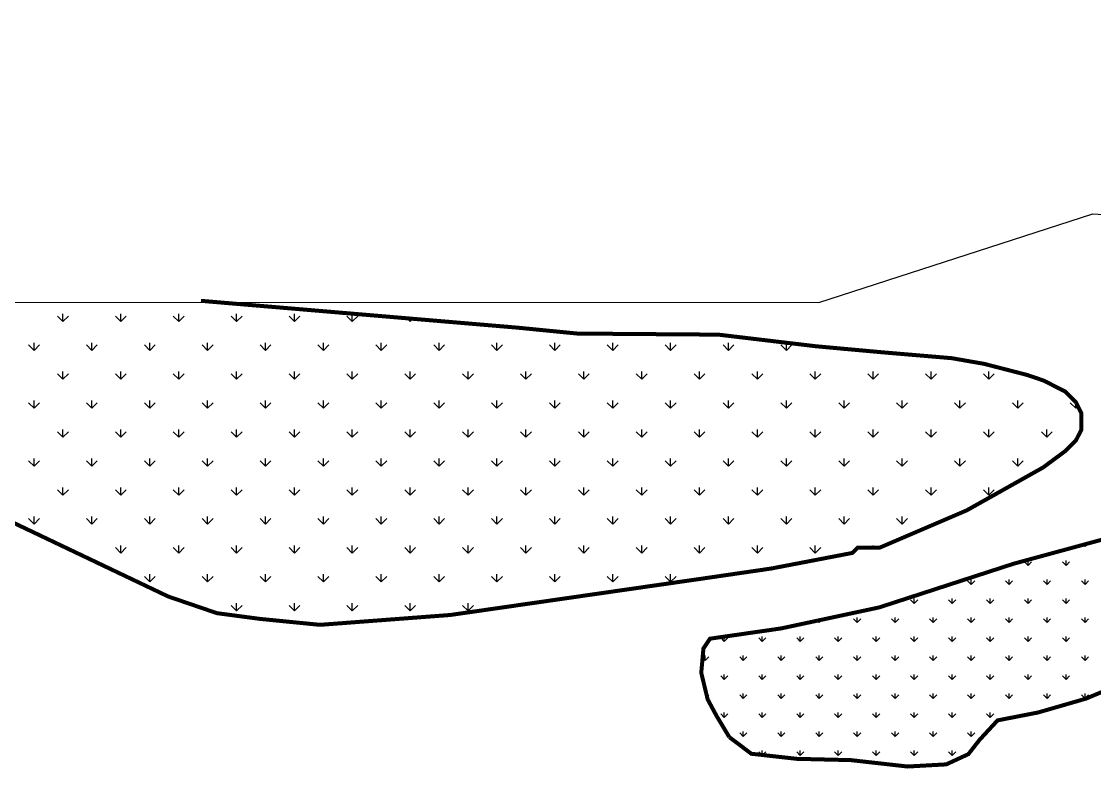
# Model space of a CAD drawing. Header units: metres. Extents: x 325786 to 333768, y 1808927 to 1815015.
# Drawn here: x 331491 to 332291, y 1814440 to 1814997 of the extents above; entities that cross this region are included whole.
import ezdxf

# ---------------------------------------------------------------- set-up
doc = ezdxf.new("R2010")
doc.units = ezdxf.units.M
doc.layers.add('MANGROOVES', color=112, linetype='Continuous')

msp = doc.modelspace()

# ---------------------------------------------------------------- linework, layer by layer
at = {"color": 3}
msp.add_lwpolyline([(330594, 1814992.94), (330675.13, 1814996.58), (330986.19, 1814845.28), (331385.9, 1814787.57), (332085.36, 1814787.33), (332289.42, 1814853.26), (332604.77, 1814834.17)], dxfattribs=at)
at = {"layer": 'MANGROOVES', "linetype": 'Continuous'}
for p, q in [((331522.32, 1814773.26), (331518.28, 1814777.3)), ((331522.32, 1814773.26), (331522.32, 1814778.98)), ((331522.32, 1814773.26), (331526.36, 1814777.3)), ((331565.42, 1814773.26), (331561.38, 1814777.3)), ((331565.42, 1814773.26), (331565.42, 1814778.98)), ((331565.42, 1814773.26), (331569.47, 1814777.3)), ((331608.53, 1814773.26), (331604.49, 1814777.3)), ((331608.53, 1814773.26), (331608.53, 1814778.98)), ((331608.53, 1814773.26), (331612.57, 1814777.3)), ((331651.63, 1814773.26), (331647.59, 1814777.3)), ((331651.63, 1814773.26), (331651.63, 1814778.98)), ((331651.63, 1814773.26), (331655.68, 1814777.3)), ((331694.74, 1814773.26), (331690.7, 1814777.3)), ((331694.74, 1814773.26), (331694.74, 1814778.98)), ((331694.74, 1814773.26), (331698.78, 1814777.3)), ((331737.85, 1814773.26), (331733.8, 1814777.3)), ((331737.85, 1814773.26), (331737.85, 1814778.98)), ((331737.85, 1814773.26), (331741.89, 1814777.3)), ((331780.95, 1814773.26), (331778.62, 1814775.59)), ((331780.95, 1814773.26), (331780.95, 1814775.4)), ((331780.95, 1814773.26), (331782.92, 1814775.23)), ((331500.77, 1814751.71), (331496.73, 1814755.75)), ((331500.77, 1814751.71), (331500.77, 1814757.42)), ((331500.77, 1814751.71), (331504.81, 1814755.75)), ((331543.87, 1814751.71), (331539.83, 1814755.75)), ((331543.87, 1814751.71), (331543.87, 1814757.42)), ((331543.87, 1814751.71), (331547.91, 1814755.75)), ((331586.98, 1814751.71), (331582.94, 1814755.75)), ((331586.98, 1814751.71), (331586.98, 1814757.42)), ((331586.98, 1814751.71), (331591.02, 1814755.75)), ((331630.08, 1814751.71), (331626.04, 1814755.75)), ((331630.08, 1814751.71), (331630.08, 1814757.42)), ((331630.08, 1814751.71), (331634.12, 1814755.75)), ((331673.19, 1814751.71), (331669.15, 1814755.75)), ((331673.19, 1814751.71), (331673.19, 1814757.42)), ((331673.19, 1814751.71), (331677.23, 1814755.75)), ((331716.29, 1814751.71), (331712.25, 1814755.75)), ((331716.29, 1814751.71), (331716.29, 1814757.42)), ((331716.29, 1814751.71), (331720.33, 1814755.75)), ((331759.4, 1814751.71), (331755.36, 1814755.75)), ((331759.4, 1814751.71), (331759.4, 1814757.42)), ((331759.4, 1814751.71), (331763.44, 1814755.75)), ((331802.5, 1814751.71), (331798.46, 1814755.75)), ((331802.5, 1814751.71), (331802.5, 1814757.42)), ((331802.5, 1814751.71), (331806.54, 1814755.75)), ((331845.61, 1814751.71), (331841.57, 1814755.75)), ((331845.61, 1814751.71), (331845.61, 1814757.42)), ((331845.61, 1814751.71), (331849.65, 1814755.75)), ((331888.71, 1814751.71), (331884.67, 1814755.75)), ((331888.71, 1814751.71), (331888.71, 1814757.42)), ((331888.71, 1814751.71), (331892.75, 1814755.75)), ((331931.82, 1814751.71), (331927.78, 1814755.75)), ((331931.82, 1814751.71), (331931.82, 1814757.42)), ((331931.82, 1814751.71), (331935.86, 1814755.75)), ((331974.92, 1814751.71), (331970.88, 1814755.75)), ((331974.92, 1814751.71), (331974.92, 1814757.42)), ((331974.92, 1814751.71), (331978.97, 1814755.75)), ((332018.03, 1814751.71), (332013.99, 1814755.75)), ((332018.03, 1814751.71), (332018.03, 1814757.42)), ((332018.03, 1814751.71), (332022.07, 1814755.75)), ((332061.13, 1814751.71), (332057.09, 1814755.75)), ((332061.13, 1814751.71), (332061.13, 1814757.4)), ((332061.13, 1814751.71), (332065.18, 1814755.75)), ((332104.24, 1814751.71), (332102.98, 1814752.97)), ((332104.24, 1814751.71), (332104.24, 1814752.86)), ((332104.24, 1814751.71), (332105.29, 1814752.76)), ((331522.32, 1814730.16), (331522.32, 1814735.87)), ((331565.42, 1814730.16), (331565.42, 1814735.87)), ((331608.53, 1814730.16), (331608.53, 1814735.87)), ((331651.63, 1814730.16), (331651.63, 1814735.87)), ((331694.74, 1814730.16), (331694.74, 1814735.87)), ((331737.85, 1814730.16), (331737.85, 1814735.87)), ((331780.95, 1814730.16), (331780.95, 1814735.87)), ((331824.06, 1814730.16), (331824.06, 1814735.87)), ((331867.16, 1814730.16), (331867.16, 1814735.87)), ((331910.27, 1814730.16), (331910.27, 1814735.87)), ((331953.37, 1814730.16), (331953.37, 1814735.87)), ((331996.48, 1814730.16), (331996.48, 1814735.87)), ((332039.58, 1814730.16), (332039.58, 1814735.87)), ((332082.69, 1814730.16), (332082.69, 1814735.87)), ((332125.79, 1814730.16), (332125.79, 1814735.87)), ((332168.9, 1814730.16), (332168.9, 1814735.87)), ((332212, 1814730.16), (332212, 1814735.87)), ((331522.32, 1814730.16), (331518.28, 1814734.2)), ((331522.32, 1814730.16), (331526.36, 1814734.2)), ((331565.42, 1814730.16), (331561.38, 1814734.2)), ((331565.42, 1814730.16), (331569.47, 1814734.2)), ((331608.53, 1814730.16), (331604.49, 1814734.2)), ((331608.53, 1814730.16), (331612.57, 1814734.2)), ((331651.63, 1814730.16), (331647.59, 1814734.2)), ((331651.63, 1814730.16), (331655.68, 1814734.2)), ((331694.74, 1814730.16), (331690.7, 1814734.2)), ((331694.74, 1814730.16), (331698.78, 1814734.2)), ((331737.85, 1814730.16), (331733.8, 1814734.2)), ((331737.85, 1814730.16), (331741.89, 1814734.2)), ((331780.95, 1814730.16), (331776.91, 1814734.2)), ((331780.95, 1814730.16), (331784.99, 1814734.2)), ((331824.06, 1814730.16), (331820.01, 1814734.2)), ((331824.06, 1814730.16), (331828.1, 1814734.2)), ((331867.16, 1814730.16), (331863.12, 1814734.2)), ((331867.16, 1814730.16), (331871.2, 1814734.2)), ((331910.27, 1814730.16), (331906.23, 1814734.2)), ((331910.27, 1814730.16), (331914.31, 1814734.2)), ((331953.37, 1814730.16), (331949.33, 1814734.2)), ((331953.37, 1814730.16), (331957.41, 1814734.2)), ((331996.48, 1814730.16), (331992.44, 1814734.2)), ((331996.48, 1814730.16), (332000.52, 1814734.2)), ((332039.58, 1814730.16), (332035.54, 1814734.2)), ((332039.58, 1814730.16), (332043.62, 1814734.2)), ((332082.69, 1814730.16), (332078.65, 1814734.2)), ((332082.69, 1814730.16), (332086.73, 1814734.2)), ((332125.79, 1814730.16), (332121.75, 1814734.2)), ((332125.79, 1814730.16), (332129.83, 1814734.2)), ((332168.9, 1814730.16), (332164.86, 1814734.2)), ((332168.9, 1814730.16), (332172.94, 1814734.2)), ((332212, 1814730.16), (332207.96, 1814734.2)), ((332212, 1814730.16), (332216.04, 1814734.2)), ((331500.77, 1814708.6), (331496.73, 1814712.65)), ((331500.77, 1814708.6), (331500.77, 1814714.32)), ((331500.77, 1814708.6), (331504.81, 1814712.65)), ((331543.87, 1814708.6), (331539.83, 1814712.65)), ((331543.87, 1814708.6), (331543.87, 1814714.32)), ((331543.87, 1814708.6), (331547.91, 1814712.65)), ((331586.98, 1814708.6), (331582.94, 1814712.65)), ((331586.98, 1814708.6), (331586.98, 1814714.32)), ((331586.98, 1814708.6), (331591.02, 1814712.65)), ((331630.08, 1814708.6), (331626.04, 1814712.65)), ((331630.08, 1814708.6), (331630.08, 1814714.32)), ((331630.08, 1814708.6), (331634.12, 1814712.65)), ((331673.19, 1814708.6), (331669.15, 1814712.65)), ((331673.19, 1814708.6), (331673.19, 1814714.32)), ((331673.19, 1814708.6), (331677.23, 1814712.65)), ((331716.29, 1814708.6), (331712.25, 1814712.65)), ((331716.29, 1814708.6), (331716.29, 1814714.32)), ((331716.29, 1814708.6), (331720.33, 1814712.65)), ((331759.4, 1814708.6), (331755.36, 1814712.65)), ((331759.4, 1814708.6), (331759.4, 1814714.32)), ((331759.4, 1814708.6), (331763.44, 1814712.65)), ((331802.5, 1814708.6), (331798.46, 1814712.65)), ((331802.5, 1814708.6), (331802.5, 1814714.32)), ((331802.5, 1814708.6), (331806.54, 1814712.65)), ((331845.61, 1814708.6), (331841.57, 1814712.65)), ((331845.61, 1814708.6), (331845.61, 1814714.32)), ((331845.61, 1814708.6), (331849.65, 1814712.65)), ((331888.71, 1814708.6), (331884.67, 1814712.65)), ((331888.71, 1814708.6), (331888.71, 1814714.32)), ((331888.71, 1814708.6), (331892.75, 1814712.65)), ((331931.82, 1814708.6), (331927.78, 1814712.65)), ((331931.82, 1814708.6), (331931.82, 1814714.32)), ((331931.82, 1814708.6), (331935.86, 1814712.65)), ((331974.92, 1814708.6), (331970.88, 1814712.65)), ((331974.92, 1814708.6), (331974.92, 1814714.32)), ((331974.92, 1814708.6), (331978.97, 1814712.65)), ((332018.03, 1814708.6), (332013.99, 1814712.65)), ((332018.03, 1814708.6), (332018.03, 1814714.32)), ((332018.03, 1814708.6), (332022.07, 1814712.65)), ((332061.13, 1814708.6), (332057.09, 1814712.65)), ((332061.13, 1814708.6), (332061.13, 1814714.32)), ((332061.13, 1814708.6), (332065.18, 1814712.65)), ((332104.24, 1814708.6), (332100.2, 1814712.65)), ((332104.24, 1814708.6), (332104.24, 1814714.32)), ((332104.24, 1814708.6), (332108.28, 1814712.65)), ((332147.34, 1814708.6), (332143.3, 1814712.65)), ((332147.34, 1814708.6), (332147.34, 1814714.32)), ((332147.34, 1814708.6), (332151.39, 1814712.65)), ((332190.45, 1814708.6), (332186.41, 1814712.65)), ((332190.45, 1814708.6), (332190.45, 1814714.32)), ((332190.45, 1814708.6), (332194.49, 1814712.65)), ((332233.56, 1814708.6), (332229.51, 1814712.65)), ((332233.56, 1814708.6), (332233.56, 1814714.32)), ((332233.56, 1814708.6), (332237.6, 1814712.65)), ((332276.66, 1814708.6), (332272.62, 1814712.65)), ((332276.66, 1814708.6), (332276.66, 1814713.16)), ((332276.66, 1814708.6), (332278.26, 1814710.21)), ((331522.32, 1814687.05), (331518.28, 1814691.09)), ((331522.32, 1814687.05), (331522.32, 1814692.77)), ((331522.32, 1814687.05), (331526.36, 1814691.09)), ((331565.42, 1814687.05), (331561.38, 1814691.09)), ((331565.42, 1814687.05), (331565.42, 1814692.77)), ((331565.42, 1814687.05), (331569.47, 1814691.09)), ((331608.53, 1814687.05), (331604.49, 1814691.09)), ((331608.53, 1814687.05), (331608.53, 1814692.77)), ((331608.53, 1814687.05), (331612.57, 1814691.09)), ((331651.63, 1814687.05), (331647.59, 1814691.09)), ((331651.63, 1814687.05), (331651.63, 1814692.77)), ((331651.63, 1814687.05), (331655.68, 1814691.09)), ((331694.74, 1814687.05), (331690.7, 1814691.09)), ((331694.74, 1814687.05), (331694.74, 1814692.77)), ((331694.74, 1814687.05), (331698.78, 1814691.09)), ((331737.85, 1814687.05), (331733.8, 1814691.09)), ((331737.85, 1814687.05), (331737.85, 1814692.77)), ((331737.85, 1814687.05), (331741.89, 1814691.09)), ((331780.95, 1814687.05), (331776.91, 1814691.09)), ((331780.95, 1814687.05), (331780.95, 1814692.77)), ((331780.95, 1814687.05), (331784.99, 1814691.09)), ((331824.06, 1814687.05), (331820.01, 1814691.09)), ((331824.06, 1814687.05), (331824.06, 1814692.77)), ((331824.06, 1814687.05), (331828.1, 1814691.09)), ((331867.16, 1814687.05), (331863.12, 1814691.09)), ((331867.16, 1814687.05), (331867.16, 1814692.77)), ((331867.16, 1814687.05), (331871.2, 1814691.09)), ((331910.27, 1814687.05), (331906.23, 1814691.09)), ((331910.27, 1814687.05), (331910.27, 1814692.77)), ((331910.27, 1814687.05), (331914.31, 1814691.09)), ((331953.37, 1814687.05), (331949.33, 1814691.09)), ((331953.37, 1814687.05), (331953.37, 1814692.77)), ((331953.37, 1814687.05), (331957.41, 1814691.09)), ((331996.48, 1814687.05), (331992.44, 1814691.09)), ((331996.48, 1814687.05), (331996.48, 1814692.77)), ((331996.48, 1814687.05), (332000.52, 1814691.09)), ((332039.58, 1814687.05), (332035.54, 1814691.09)), ((332039.58, 1814687.05), (332039.58, 1814692.77)), ((332039.58, 1814687.05), (332043.62, 1814691.09)), ((332082.69, 1814687.05), (332078.65, 1814691.09)), ((332082.69, 1814687.05), (332082.69, 1814692.77)), ((332082.69, 1814687.05), (332086.73, 1814691.09)), ((332125.79, 1814687.05), (332121.75, 1814691.09)), ((332125.79, 1814687.05), (332125.79, 1814692.77)), ((332125.79, 1814687.05), (332129.83, 1814691.09)), ((332168.9, 1814687.05), (332164.86, 1814691.09)), ((332168.9, 1814687.05), (332168.9, 1814692.77)), ((332168.9, 1814687.05), (332172.94, 1814691.09)), ((332212, 1814687.05), (332207.96, 1814691.09)), ((332212, 1814687.05), (332212, 1814692.77)), ((332212, 1814687.05), (332216.04, 1814691.09)), ((332255.11, 1814687.05), (332251.07, 1814691.09)), ((332255.11, 1814687.05), (332255.11, 1814692.77)), ((332255.11, 1814687.05), (332259.15, 1814691.09)), ((331500.77, 1814665.5), (331500.77, 1814671.21)), ((331543.87, 1814665.5), (331543.87, 1814671.21)), ((331586.98, 1814665.5), (331586.98, 1814671.21)), ((331630.08, 1814665.5), (331630.08, 1814671.21)), ((331673.19, 1814665.5), (331673.19, 1814671.21)), ((331716.29, 1814665.5), (331716.29, 1814671.21)), ((331759.4, 1814665.5), (331759.4, 1814671.21)), ((331802.5, 1814665.5), (331802.5, 1814671.21)), ((331845.61, 1814665.5), (331845.61, 1814671.21)), ((331888.71, 1814665.5), (331888.71, 1814671.21)), ((331931.82, 1814665.5), (331931.82, 1814671.21)), ((331974.92, 1814665.5), (331974.92, 1814671.21)), ((332018.03, 1814665.5), (332018.03, 1814671.21)), ((332061.13, 1814665.5), (332061.13, 1814671.21)), ((332104.24, 1814665.5), (332104.24, 1814671.21)), ((332147.34, 1814665.5), (332147.34, 1814671.21)), ((332190.45, 1814665.5), (332190.45, 1814671.21)), ((332233.56, 1814665.5), (332233.56, 1814671.21)), ((331500.77, 1814665.5), (331496.73, 1814669.54)), ((331500.77, 1814665.5), (331504.81, 1814669.54)), ((331543.87, 1814665.5), (331539.83, 1814669.54)), ((331543.87, 1814665.5), (331547.91, 1814669.54)), ((331586.98, 1814665.5), (331582.94, 1814669.54)), ((331586.98, 1814665.5), (331591.02, 1814669.54)), ((331630.08, 1814665.5), (331626.04, 1814669.54)), ((331630.08, 1814665.5), (331634.12, 1814669.54)), ((331673.19, 1814665.5), (331669.15, 1814669.54)), ((331673.19, 1814665.5), (331677.23, 1814669.54)), ((331716.29, 1814665.5), (331712.25, 1814669.54)), ((331716.29, 1814665.5), (331720.33, 1814669.54)), ((331759.4, 1814665.5), (331755.36, 1814669.54)), ((331759.4, 1814665.5), (331763.44, 1814669.54)), ((331802.5, 1814665.5), (331798.46, 1814669.54)), ((331802.5, 1814665.5), (331806.54, 1814669.54)), ((331845.61, 1814665.5), (331841.57, 1814669.54)), ((331845.61, 1814665.5), (331849.65, 1814669.54)), ((331888.71, 1814665.5), (331884.67, 1814669.54)), ((331888.71, 1814665.5), (331892.75, 1814669.54)), ((331931.82, 1814665.5), (331927.78, 1814669.54)), ((331931.82, 1814665.5), (331935.86, 1814669.54)), ((331974.92, 1814665.5), (331970.88, 1814669.54)), ((331974.92, 1814665.5), (331978.97, 1814669.54)), ((332018.03, 1814665.5), (332013.99, 1814669.54)), ((332018.03, 1814665.5), (332022.07, 1814669.54)), ((332061.13, 1814665.5), (332057.09, 1814669.54)), ((332061.13, 1814665.5), (332065.18, 1814669.54)), ((332104.24, 1814665.5), (332100.2, 1814669.54)), ((332104.24, 1814665.5), (332108.28, 1814669.54)), ((332147.34, 1814665.5), (332143.3, 1814669.54)), ((332147.34, 1814665.5), (332151.39, 1814669.54)), ((332190.45, 1814665.5), (332186.41, 1814669.54)), ((332190.45, 1814665.5), (332194.49, 1814669.54)), ((332233.56, 1814665.5), (332229.51, 1814669.54)), ((332233.56, 1814665.5), (332237.6, 1814669.54)), ((331522.32, 1814643.95), (331518.28, 1814647.99)), ((331522.32, 1814643.95), (331522.32, 1814649.66)), ((331522.32, 1814643.95), (331526.36, 1814647.99)), ((331565.42, 1814643.95), (331561.38, 1814647.99)), ((331565.42, 1814643.95), (331565.42, 1814649.66)), ((331565.42, 1814643.95), (331569.47, 1814647.99)), ((331608.53, 1814643.95), (331604.49, 1814647.99)), ((331608.53, 1814643.95), (331608.53, 1814649.66)), ((331608.53, 1814643.95), (331612.57, 1814647.99)), ((331651.63, 1814643.95), (331647.59, 1814647.99)), ((331651.63, 1814643.95), (331651.63, 1814649.66)), ((331651.63, 1814643.95), (331655.68, 1814647.99)), ((331694.74, 1814643.95), (331690.7, 1814647.99)), ((331694.74, 1814643.95), (331694.74, 1814649.66)), ((331694.74, 1814643.95), (331698.78, 1814647.99)), ((331737.85, 1814643.95), (331733.8, 1814647.99)), ((331737.85, 1814643.95), (331737.85, 1814649.66)), ((331737.85, 1814643.95), (331741.89, 1814647.99)), ((331780.95, 1814643.95), (331776.91, 1814647.99)), ((331780.95, 1814643.95), (331780.95, 1814649.66)), ((331780.95, 1814643.95), (331784.99, 1814647.99)), ((331824.06, 1814643.95), (331820.01, 1814647.99)), ((331824.06, 1814643.95), (331824.06, 1814649.66)), ((331824.06, 1814643.95), (331828.1, 1814647.99)), ((331867.16, 1814643.95), (331863.12, 1814647.99)), ((331867.16, 1814643.95), (331867.16, 1814649.66)), ((331867.16, 1814643.95), (331871.2, 1814647.99)), ((331910.27, 1814643.95), (331906.23, 1814647.99)), ((331910.27, 1814643.95), (331910.27, 1814649.66)), ((331910.27, 1814643.95), (331914.31, 1814647.99)), ((331953.37, 1814643.95), (331949.33, 1814647.99)), ((331953.37, 1814643.95), (331953.37, 1814649.66)), ((331953.37, 1814643.95), (331957.41, 1814647.99)), ((331996.48, 1814643.95), (331992.44, 1814647.99)), ((331996.48, 1814643.95), (331996.48, 1814649.66)), ((331996.48, 1814643.95), (332000.52, 1814647.99)), ((332039.58, 1814643.95), (332035.54, 1814647.99)), ((332039.58, 1814643.95), (332039.58, 1814649.66)), ((332039.58, 1814643.95), (332043.62, 1814647.99)), ((332082.69, 1814643.95), (332078.65, 1814647.99)), ((332082.69, 1814643.95), (332082.69, 1814649.66)), ((332082.69, 1814643.95), (332086.73, 1814647.99)), ((332125.79, 1814643.95), (332121.75, 1814647.99)), ((332125.79, 1814643.95), (332125.79, 1814649.66)), ((332125.79, 1814643.95), (332129.83, 1814647.99)), ((332168.9, 1814643.95), (332164.86, 1814647.99)), ((332168.9, 1814643.95), (332168.9, 1814649.66)), ((332168.9, 1814643.95), (332172.94, 1814647.99)), ((332212, 1814643.95), (332207.96, 1814647.99)), ((332212, 1814643.95), (332212, 1814649.66)), ((332212, 1814643.95), (332216.04, 1814647.99)), ((331500.77, 1814622.39), (331496.73, 1814626.43)), ((331500.77, 1814622.39), (331500.77, 1814628.11)), ((331500.77, 1814622.39), (331504.81, 1814626.43)), ((331543.87, 1814622.39), (331539.83, 1814626.43)), ((331543.87, 1814622.39), (331543.87, 1814628.11)), ((331543.87, 1814622.39), (331547.91, 1814626.43)), ((331586.98, 1814622.39), (331582.94, 1814626.43)), ((331586.98, 1814622.39), (331586.98, 1814628.11)), ((331586.98, 1814622.39), (331591.02, 1814626.43)), ((331630.08, 1814622.39), (331626.04, 1814626.43)), ((331630.08, 1814622.39), (331630.08, 1814628.11)), ((331630.08, 1814622.39), (331634.12, 1814626.43)), ((331673.19, 1814622.39), (331669.15, 1814626.43)), ((331673.19, 1814622.39), (331673.19, 1814628.11)), ((331673.19, 1814622.39), (331677.23, 1814626.43)), ((331716.29, 1814622.39), (331712.25, 1814626.43)), ((331716.29, 1814622.39), (331716.29, 1814628.11)), ((331716.29, 1814622.39), (331720.33, 1814626.43)), ((331759.4, 1814622.39), (331755.36, 1814626.43)), ((331759.4, 1814622.39), (331759.4, 1814628.11)), ((331759.4, 1814622.39), (331763.44, 1814626.43)), ((331802.5, 1814622.39), (331798.46, 1814626.43)), ((331802.5, 1814622.39), (331802.5, 1814628.11)), ((331802.5, 1814622.39), (331806.54, 1814626.43)), ((331845.61, 1814622.39), (331841.57, 1814626.43)), ((331845.61, 1814622.39), (331845.61, 1814628.11)), ((331845.61, 1814622.39), (331849.65, 1814626.43)), ((331888.71, 1814622.39), (331884.67, 1814626.43)), ((331888.71, 1814622.39), (331888.71, 1814628.11)), ((331888.71, 1814622.39), (331892.75, 1814626.43)), ((331931.82, 1814622.39), (331927.78, 1814626.43)), ((331931.82, 1814622.39), (331931.82, 1814628.11)), ((331931.82, 1814622.39), (331935.86, 1814626.43)), ((331974.92, 1814622.39), (331970.88, 1814626.43)), ((331974.92, 1814622.39), (331974.92, 1814628.11)), ((331974.92, 1814622.39), (331978.97, 1814626.43)), ((332018.03, 1814622.39), (332013.99, 1814626.43)), ((332018.03, 1814622.39), (332018.03, 1814628.11)), ((332018.03, 1814622.39), (332022.07, 1814626.43)), ((332061.13, 1814622.39), (332057.09, 1814626.43)), ((332061.13, 1814622.39), (332061.13, 1814628.11)), ((332061.13, 1814622.39), (332065.18, 1814626.43)), ((332104.24, 1814622.39), (332100.2, 1814626.43)), ((332104.24, 1814622.39), (332104.24, 1814628.11)), ((332104.24, 1814622.39), (332108.28, 1814626.43)), ((332147.34, 1814622.39), (332143.3, 1814626.43)), ((332147.34, 1814622.39), (332147.34, 1814628.11)), ((332147.34, 1814622.39), (332151.39, 1814626.43)), ((332283.62, 1814605.71), (332285.88, 1814607.96)), ((332283.62, 1814605.71), (332283.62, 1814607.35)), ((331522.32, 1814605.8), (331522.32, 1814606.56)), ((331525.68, 1814604.2), (331526.36, 1814604.88)), ((331565.42, 1814600.84), (331561.38, 1814604.88)), ((331565.42, 1814600.84), (331565.42, 1814606.56)), ((331565.42, 1814600.84), (331569.47, 1814604.88)), ((331608.53, 1814600.84), (331604.49, 1814604.88)), ((331608.53, 1814600.84), (331608.53, 1814606.56)), ((331608.53, 1814600.84), (331612.57, 1814604.88)), ((331651.63, 1814600.84), (331647.59, 1814604.88)), ((331651.63, 1814600.84), (331651.63, 1814606.56)), ((331651.63, 1814600.84), (331655.68, 1814604.88)), ((331694.74, 1814600.84), (331690.7, 1814604.88)), ((331694.74, 1814600.84), (331694.74, 1814606.56)), ((331694.74, 1814600.84), (331698.78, 1814604.88)), ((331737.85, 1814600.84), (331733.8, 1814604.88)), ((331737.85, 1814600.84), (331737.85, 1814606.56)), ((331737.85, 1814600.84), (331741.89, 1814604.88)), ((331780.95, 1814600.84), (331776.91, 1814604.88)), ((331780.95, 1814600.84), (331780.95, 1814606.56)), ((331780.95, 1814600.84), (331784.99, 1814604.88)), ((331824.06, 1814600.84), (331820.01, 1814604.88)), ((331824.06, 1814600.84), (331824.06, 1814606.56)), ((331824.06, 1814600.84), (331828.1, 1814604.88)), ((331867.16, 1814600.84), (331863.12, 1814604.88)), ((331867.16, 1814600.84), (331867.16, 1814606.56)), ((331867.16, 1814600.84), (331871.2, 1814604.88)), ((331910.27, 1814600.84), (331906.23, 1814604.88)), ((331910.27, 1814600.84), (331910.27, 1814606.56)), ((331910.27, 1814600.84), (331914.31, 1814604.88)), ((331953.37, 1814600.84), (331949.33, 1814604.88)), ((331953.37, 1814600.84), (331953.37, 1814606.56)), ((331953.37, 1814600.84), (331957.41, 1814604.88)), ((331996.48, 1814600.84), (331992.44, 1814604.88)), ((331996.48, 1814600.84), (331996.48, 1814606.56)), ((331996.48, 1814600.84), (332000.52, 1814604.88)), ((332039.58, 1814600.84), (332035.54, 1814604.88)), ((332039.58, 1814600.84), (332039.58, 1814606.56)), ((332039.58, 1814600.84), (332043.62, 1814604.88)), ((332082.69, 1814600.84), (332078.65, 1814604.88)), ((332082.69, 1814600.84), (332082.69, 1814606.56)), ((332082.69, 1814600.84), (332086.73, 1814604.88)), ((332121.76, 1814604.87), (332121.75, 1814604.88)), ((332125.79, 1814604.84), (332125.79, 1814606.56)), ((332129.76, 1814604.81), (332129.83, 1814604.88)), ((332283.62, 1814605.71), (332282.33, 1814607)), ((332241.19, 1814591.56), (332238.54, 1814594.22)), ((332241.19, 1814591.57), (332241.19, 1814595.32)), ((332241.19, 1814591.56), (332243.84, 1814594.22)), ((332269.48, 1814591.56), (332266.82, 1814594.22)), ((332269.48, 1814591.57), (332269.48, 1814595.32)), ((332269.48, 1814591.56), (332272.13, 1814594.22)), ((331586.98, 1814579.29), (331582.94, 1814583.33)), ((331586.98, 1814579.29), (331586.98, 1814585)), ((331586.98, 1814579.29), (331591.02, 1814583.33)), ((331630.08, 1814579.29), (331626.04, 1814583.33)), ((331630.08, 1814579.29), (331630.08, 1814585)), ((331630.08, 1814579.29), (331634.12, 1814583.33)), ((331673.19, 1814579.29), (331669.15, 1814583.33)), ((331673.19, 1814579.29), (331673.19, 1814585)), ((331673.19, 1814579.29), (331677.23, 1814583.33)), ((331716.29, 1814579.29), (331712.25, 1814583.33)), ((331716.29, 1814579.29), (331716.29, 1814585)), ((331716.29, 1814579.29), (331720.33, 1814583.33)), ((331759.4, 1814579.29), (331755.36, 1814583.33)), ((331759.4, 1814579.29), (331759.4, 1814585)), ((331759.4, 1814579.29), (331763.44, 1814583.33)), ((331802.5, 1814579.29), (331798.46, 1814583.33)), ((331802.5, 1814579.29), (331802.5, 1814585)), ((331802.5, 1814579.29), (331806.54, 1814583.33)), ((331845.61, 1814579.29), (331841.57, 1814583.33)), ((331845.61, 1814579.29), (331845.61, 1814585)), ((331845.61, 1814579.29), (331849.65, 1814583.33)), ((331888.71, 1814579.29), (331884.67, 1814583.33)), ((331888.71, 1814579.29), (331888.71, 1814585)), ((331888.71, 1814579.29), (331892.75, 1814583.33)), ((331931.82, 1814579.29), (331927.78, 1814583.33)), ((331931.82, 1814579.29), (331931.82, 1814585)), ((331931.82, 1814579.29), (331935.86, 1814583.33)), ((331974.92, 1814579.29), (331970.88, 1814583.33)), ((331974.92, 1814579.29), (331974.92, 1814585)), ((331974.92, 1814579.29), (331978.97, 1814583.33)), ((332018.03, 1814584.64), (332018.03, 1814585)), ((332198.77, 1814577.42), (332196.11, 1814580.07)), ((332198.77, 1814577.42), (332198.77, 1814581.17)), ((332198.77, 1814577.42), (332201.42, 1814580.07)), ((332227.05, 1814577.42), (332224.4, 1814580.07)), ((332227.05, 1814577.42), (332227.05, 1814581.17)), ((332227.05, 1814577.42), (332229.7, 1814580.07)), ((332255.33, 1814577.42), (332252.68, 1814580.07)), ((332255.33, 1814577.42), (332255.33, 1814581.17)), ((332255.33, 1814577.42), (332257.99, 1814580.07)), ((332283.62, 1814577.42), (332280.97, 1814580.07)), ((332283.62, 1814577.42), (332283.62, 1814581.17)), ((332283.62, 1814577.42), (332286.27, 1814580.07)), ((331651.63, 1814557.74), (331647.59, 1814561.78)), ((331651.63, 1814557.74), (331651.63, 1814563.45)), ((331651.63, 1814557.74), (331655.68, 1814561.78)), ((331694.74, 1814557.74), (331690.7, 1814561.78)), ((331694.74, 1814557.74), (331694.74, 1814563.45)), ((331694.74, 1814557.74), (331698.78, 1814561.78)), ((331737.85, 1814557.74), (331733.8, 1814561.78)), ((331737.85, 1814557.74), (331737.85, 1814563.45)), ((331737.85, 1814557.74), (331741.89, 1814561.78)), ((331780.95, 1814557.74), (331776.91, 1814561.78)), ((331780.95, 1814557.74), (331780.95, 1814563.45)), ((331780.95, 1814557.74), (331784.99, 1814561.78)), ((331824.06, 1814557.74), (331820.01, 1814561.78)), ((331824.06, 1814557.74), (331824.06, 1814563.45)), ((331824.06, 1814557.74), (331828.1, 1814561.78)), ((331867.16, 1814562.83), (331867.16, 1814563.45)), ((332156.34, 1814563.28), (332153.69, 1814565.93)), ((332156.34, 1814563.28), (332156.34, 1814567.03)), ((332156.34, 1814563.28), (332158.99, 1814565.93)), ((332184.62, 1814563.28), (332181.97, 1814565.93)), ((332184.62, 1814563.28), (332184.62, 1814567.03)), ((332184.62, 1814563.28), (332187.28, 1814565.93)), ((332212.91, 1814563.28), (332210.26, 1814565.93)), ((332212.91, 1814563.28), (332212.91, 1814567.03)), ((332212.91, 1814563.28), (332215.56, 1814565.93)), ((332241.19, 1814563.28), (332238.54, 1814565.93)), ((332241.19, 1814563.28), (332241.19, 1814567.03)), ((332241.19, 1814563.28), (332243.84, 1814565.93)), ((332269.48, 1814563.28), (332266.82, 1814565.93)), ((332269.48, 1814563.28), (332269.48, 1814567.03)), ((332269.48, 1814563.28), (332272.13, 1814565.93)), ((332085.63, 1814549.14), (332087.71, 1814551.21)), ((332113.91, 1814549.14), (332111.26, 1814551.79)), ((332113.91, 1814549.14), (332113.91, 1814552.89)), ((332113.91, 1814549.14), (332116.56, 1814551.79)), ((332142.2, 1814549.14), (332139.55, 1814551.79)), ((332142.2, 1814549.14), (332142.2, 1814552.89)), ((332142.2, 1814549.14), (332144.85, 1814551.79)), ((332170.48, 1814549.14), (332167.83, 1814551.79)), ((332170.48, 1814549.14), (332170.48, 1814552.89)), ((332170.48, 1814549.14), (332173.13, 1814551.79)), ((332198.77, 1814549.14), (332196.11, 1814551.79)), ((332198.77, 1814549.14), (332198.77, 1814552.89)), ((332198.77, 1814549.14), (332201.42, 1814551.79)), ((332227.05, 1814549.14), (332224.4, 1814551.79)), ((332227.05, 1814549.14), (332227.05, 1814552.89)), ((332227.05, 1814549.14), (332229.7, 1814551.79)), ((332255.33, 1814549.14), (332252.68, 1814551.79)), ((332255.33, 1814549.14), (332255.33, 1814552.89)), ((332255.33, 1814549.14), (332257.99, 1814551.79)), ((332283.62, 1814549.14), (332280.97, 1814551.79)), ((332283.62, 1814549.14), (332283.62, 1814552.89)), ((332283.62, 1814549.14), (332286.27, 1814551.79)), ((332085.63, 1814549.14), (332084.28, 1814550.48)), ((332085.63, 1814549.14), (332085.63, 1814550.77)), ((332014.92, 1814535), (332012.27, 1814537.65)), ((332014.92, 1814535), (332014.92, 1814538.59)), ((332014.92, 1814535), (332017.57, 1814537.65)), ((332043.2, 1814535), (332040.55, 1814537.65)), ((332043.2, 1814535), (332043.2, 1814538.75)), ((332043.2, 1814535), (332045.85, 1814537.65)), ((332071.49, 1814535), (332068.83, 1814537.65)), ((332071.49, 1814535), (332071.49, 1814538.75)), ((332071.49, 1814535), (332074.14, 1814537.65)), ((332099.77, 1814535), (332097.12, 1814537.65)), ((332099.77, 1814535), (332099.77, 1814538.75)), ((332099.77, 1814535), (332102.42, 1814537.65)), ((332128.06, 1814535), (332125.4, 1814537.65)), ((332128.06, 1814535), (332128.06, 1814538.75)), ((332128.06, 1814535), (332130.71, 1814537.65)), ((332156.34, 1814535), (332153.69, 1814537.65)), ((332156.34, 1814535), (332156.34, 1814538.75)), ((332156.34, 1814535), (332158.99, 1814537.65)), ((332184.62, 1814535), (332181.97, 1814537.65)), ((332184.62, 1814535), (332184.62, 1814538.75)), ((332184.62, 1814535), (332187.28, 1814537.65)), ((332212.91, 1814535), (332210.26, 1814537.65)), ((332212.91, 1814535), (332212.91, 1814538.75)), ((332212.91, 1814535), (332215.56, 1814537.65)), ((332241.19, 1814535), (332238.54, 1814537.65)), ((332241.19, 1814535), (332241.19, 1814538.75)), ((332241.19, 1814535), (332243.84, 1814537.65)), ((332269.48, 1814535), (332266.82, 1814537.65)), ((332269.48, 1814535), (332269.48, 1814538.75)), ((332269.48, 1814535), (332272.13, 1814537.65)), ((332000.78, 1814520.85), (331998.75, 1814522.87)), ((332000.78, 1814520.85), (332000.78, 1814524.6)), ((332000.78, 1814520.85), (332003.43, 1814523.5)), ((332029.06, 1814520.85), (332026.41, 1814523.5)), ((332029.06, 1814520.85), (332029.06, 1814524.6)), ((332029.06, 1814520.85), (332031.71, 1814523.5)), ((332057.34, 1814520.85), (332054.69, 1814523.5)), ((332057.34, 1814520.85), (332057.34, 1814524.6)), ((332057.34, 1814520.85), (332060, 1814523.5)), ((332085.63, 1814520.85), (332082.98, 1814523.5)), ((332085.63, 1814520.85), (332085.63, 1814524.6)), ((332085.63, 1814520.85), (332088.28, 1814523.5)), ((332113.91, 1814520.85), (332111.26, 1814523.5)), ((332113.91, 1814520.85), (332113.91, 1814524.6)), ((332113.91, 1814520.85), (332116.56, 1814523.5)), ((332142.2, 1814520.85), (332139.55, 1814523.5)), ((332142.2, 1814520.85), (332142.2, 1814524.6)), ((332142.2, 1814520.85), (332144.85, 1814523.5)), ((332170.48, 1814520.85), (332167.83, 1814523.5)), ((332170.48, 1814520.85), (332170.48, 1814524.6)), ((332170.48, 1814520.85), (332173.13, 1814523.5)), ((332198.77, 1814520.85), (332196.11, 1814523.5)), ((332198.77, 1814520.85), (332198.77, 1814524.6)), ((332198.77, 1814520.85), (332201.42, 1814523.5)), ((332227.05, 1814520.85), (332224.4, 1814523.5)), ((332227.05, 1814520.85), (332227.05, 1814524.6)), ((332227.05, 1814520.85), (332229.7, 1814523.5)), ((332255.33, 1814520.85), (332252.68, 1814523.5)), ((332255.33, 1814520.85), (332255.33, 1814524.6)), ((332255.33, 1814520.85), (332257.99, 1814523.5)), ((332283.62, 1814520.85), (332280.97, 1814523.5)), ((332283.62, 1814520.85), (332283.62, 1814524.6)), ((332283.62, 1814520.85), (332286.27, 1814523.5)), ((332014.92, 1814506.71), (332012.27, 1814509.36)), ((332014.92, 1814506.71), (332014.92, 1814510.46)), ((332014.92, 1814506.71), (332017.57, 1814509.36)), ((332043.2, 1814506.71), (332040.55, 1814509.36)), ((332043.2, 1814506.71), (332043.2, 1814510.46)), ((332043.2, 1814506.71), (332045.85, 1814509.36)), ((332071.49, 1814506.71), (332068.83, 1814509.36)), ((332071.49, 1814506.71), (332071.49, 1814510.46)), ((332071.49, 1814506.71), (332074.14, 1814509.36)), ((332099.77, 1814506.71), (332097.12, 1814509.36)), ((332099.77, 1814506.71), (332099.77, 1814510.46)), ((332099.77, 1814506.71), (332102.42, 1814509.36)), ((332128.06, 1814506.71), (332125.4, 1814509.36)), ((332128.06, 1814506.71), (332128.06, 1814510.46)), ((332128.06, 1814506.71), (332130.71, 1814509.36)), ((332156.34, 1814506.71), (332153.69, 1814509.36)), ((332156.34, 1814506.71), (332156.34, 1814510.46)), ((332156.34, 1814506.71), (332158.99, 1814509.36)), ((332184.62, 1814506.71), (332181.97, 1814509.36)), ((332184.62, 1814506.71), (332184.62, 1814510.46)), ((332184.62, 1814506.71), (332187.28, 1814509.36)), ((332212.91, 1814506.71), (332210.26, 1814509.36)), ((332212.91, 1814506.71), (332212.91, 1814510.46)), ((332212.91, 1814506.71), (332215.56, 1814509.36)), ((332241.19, 1814506.71), (332238.54, 1814509.36)), ((332241.19, 1814506.71), (332241.19, 1814510.46)), ((332241.19, 1814506.71), (332243.84, 1814509.36)), ((332269.48, 1814506.71), (332266.82, 1814509.36)), ((332269.48, 1814506.71), (332269.48, 1814510.46)), ((332269.48, 1814506.71), (332272.13, 1814509.36)), ((332002.06, 1814493.85), (332003.43, 1814495.22)), ((332029.06, 1814492.57), (332026.41, 1814495.22)), ((332029.06, 1814492.57), (332029.06, 1814496.32)), ((332029.06, 1814492.57), (332031.71, 1814495.22)), ((332057.34, 1814492.57), (332054.69, 1814495.22)), ((332057.34, 1814492.57), (332057.34, 1814496.32)), ((332057.34, 1814492.57), (332060, 1814495.22)), ((332085.63, 1814492.57), (332082.98, 1814495.22)), ((332085.63, 1814492.57), (332085.63, 1814496.32)), ((332085.63, 1814492.57), (332088.28, 1814495.22)), ((332113.91, 1814492.57), (332111.26, 1814495.22)), ((332113.91, 1814492.57), (332113.91, 1814496.32)), ((332113.91, 1814492.57), (332116.56, 1814495.22)), ((332142.2, 1814492.57), (332139.55, 1814495.22)), ((332142.2, 1814492.57), (332142.2, 1814496.32)), ((332142.2, 1814492.57), (332144.85, 1814495.22)), ((332170.48, 1814492.57), (332167.83, 1814495.22)), ((332170.48, 1814492.57), (332170.48, 1814496.32)), ((332170.48, 1814492.57), (332173.13, 1814495.22)), ((332198.77, 1814492.57), (332196.11, 1814495.22)), ((332198.77, 1814492.57), (332198.77, 1814496.32)), ((332198.77, 1814492.57), (332201.42, 1814495.22)), ((332227.05, 1814492.57), (332224.4, 1814495.22)), ((332227.05, 1814492.57), (332227.05, 1814496.32)), ((332227.05, 1814492.57), (332229.7, 1814495.22)), ((332255.33, 1814492.57), (332252.68, 1814495.22)), ((332255.33, 1814492.57), (332255.33, 1814496.32)), ((332255.33, 1814492.57), (332257.99, 1814495.22)), ((332283.62, 1814492.57), (332280.97, 1814495.22)), ((332283.62, 1814492.57), (332283.62, 1814496.32)), ((332283.62, 1814492.57), (332286.27, 1814495.22)), ((332014.92, 1814478.43), (332012.27, 1814481.08)), ((332014.92, 1814478.43), (332014.92, 1814482.18)), ((332014.92, 1814478.43), (332017.57, 1814481.08)), ((332043.2, 1814478.43), (332040.55, 1814481.08)), ((332043.2, 1814478.43), (332043.2, 1814482.18)), ((332043.2, 1814478.43), (332045.85, 1814481.08)), ((332071.49, 1814478.43), (332068.83, 1814481.08)), ((332071.49, 1814478.43), (332071.49, 1814482.18)), ((332071.49, 1814478.43), (332074.14, 1814481.08)), ((332099.77, 1814478.43), (332097.12, 1814481.08)), ((332099.77, 1814478.43), (332099.77, 1814482.18)), ((332099.77, 1814478.43), (332102.42, 1814481.08)), ((332128.06, 1814478.43), (332125.4, 1814481.08)), ((332128.06, 1814478.43), (332128.06, 1814482.18)), ((332128.06, 1814478.43), (332130.71, 1814481.08)), ((332156.34, 1814478.43), (332153.69, 1814481.08)), ((332156.34, 1814478.43), (332156.34, 1814482.18)), ((332156.34, 1814478.43), (332158.99, 1814481.08)), ((332184.62, 1814478.43), (332181.97, 1814481.08)), ((332184.62, 1814478.43), (332184.62, 1814482.18)), ((332184.62, 1814478.43), (332187.28, 1814481.08)), ((332212.91, 1814478.43), (332210.26, 1814481.08)), ((332212.91, 1814478.43), (332212.91, 1814482.18)), ((332212.91, 1814478.43), (332215.56, 1814481.08)), ((332239.32, 1814480.3), (332238.54, 1814481.08)), ((332241.19, 1814480.66), (332241.19, 1814482.18)), ((332029.06, 1814464.28), (332026.41, 1814466.94)), ((332029.06, 1814464.29), (332029.06, 1814468.04)), ((332029.06, 1814464.28), (332031.71, 1814466.94)), ((332057.34, 1814464.28), (332054.69, 1814466.94)), ((332057.34, 1814464.29), (332057.34, 1814468.04)), ((332057.34, 1814464.28), (332060, 1814466.94)), ((332085.63, 1814464.28), (332082.98, 1814466.94)), ((332085.63, 1814464.29), (332085.63, 1814468.04)), ((332085.63, 1814464.28), (332088.28, 1814466.94)), ((332113.91, 1814464.28), (332111.26, 1814466.94)), ((332113.91, 1814464.29), (332113.91, 1814468.04)), ((332113.91, 1814464.28), (332116.56, 1814466.94)), ((332142.2, 1814464.28), (332139.55, 1814466.94)), ((332142.2, 1814464.29), (332142.2, 1814468.04)), ((332142.2, 1814464.28), (332144.85, 1814466.94)), ((332170.48, 1814464.28), (332167.83, 1814466.94)), ((332170.48, 1814464.29), (332170.48, 1814468.04)), ((332170.48, 1814464.28), (332173.13, 1814466.94)), ((332198.77, 1814464.28), (332196.11, 1814466.94)), ((332198.77, 1814464.29), (332198.77, 1814468.04)), ((332198.77, 1814464.28), (332201.42, 1814466.94)), ((332042.83, 1814450.52), (332040.55, 1814452.79)), ((332043.2, 1814450.47), (332043.2, 1814453.89)), ((332043.5, 1814450.44), (332045.85, 1814452.79)), ((332071.49, 1814450.14), (332068.83, 1814452.79)), ((332071.49, 1814450.14), (332071.49, 1814453.89)), ((332071.49, 1814450.14), (332074.14, 1814452.79)), ((332099.77, 1814450.14), (332097.12, 1814452.79)), ((332099.77, 1814450.14), (332099.77, 1814453.89)), ((332099.77, 1814450.14), (332102.42, 1814452.79)), ((332128.06, 1814450.14), (332125.4, 1814452.79)), ((332128.06, 1814450.14), (332128.06, 1814453.89)), ((332128.06, 1814450.14), (332130.71, 1814452.79)), ((332156.34, 1814450.14), (332153.69, 1814452.79)), ((332156.34, 1814450.14), (332156.34, 1814453.89)), ((332156.34, 1814450.14), (332158.99, 1814452.79)), ((332184.62, 1814450.14), (332181.97, 1814452.79)), ((332184.62, 1814450.14), (332184.62, 1814453.89)), ((332184.62, 1814450.14), (332187.28, 1814452.79))]:
    msp.add_line(p, q, dxfattribs=at)
at = {"layer": 'MANGROOVES', "const_width": 2.98, "flags": 128}
for points in [[(331479.9, 1814626), (331540.32, 1814597.23), (331600.73, 1814568.46), (331637.02, 1814556.05), (331669.33, 1814551.76), (331713.77, 1814547.37), (331810.85, 1814554.71), (331997.02, 1814581.57), (332049.63, 1814589.25), (332110.36, 1814600.91), (332114.43, 1814604.93), (332118.48, 1814604.9), (332130.6, 1814604.8), (332195.5, 1814632.6), (332252.34, 1814664.51), (332268.61, 1814676.52), (332276.76, 1814684.54), (332280.86, 1814692.6), (332280.95, 1814704.72), (332276.97, 1814712.84), (332268.95, 1814720.99), (332252.84, 1814729.2), (332240.75, 1814733.34), (332208.47, 1814741.67), (332184.25, 1814745.9), (332131.73, 1814750.35), (332083.25, 1814754.77), (332010.55, 1814763.42), (331905.44, 1814764.23), (331861.01, 1814768.61), (331625.07, 1814788.6)], [(332317.53, 1814616.59), (332230.16, 1814592.78), (332130.26, 1814560.33), (332057.37, 1814544.72), (332004.26, 1814537.05), (331999.37, 1814529.72), (331997.75, 1814511.65), (332002.53, 1814491.88), (332009.18, 1814479.5), (332018.61, 1814463.8)], [(332035.68, 1814451.32), (332068.89, 1814447.61), (332109.19, 1814446.64), (332151.38, 1814441.89), (332180.19, 1814443.47), (332196.7, 1814451.07), (332205.01, 1814461.7), (332218.45, 1814476.23), (332248.67, 1814482.12), (332284.12, 1814492.37), (332342.94, 1814516.81)]]:
    msp.add_lwpolyline(points, dxfattribs=at)
at = {"layer": 'MANGROOVES', "const_width": 2.98}
msp.add_lwpolyline([(332018.61, 1814463.8), (332035.9, 1814450.76)], dxfattribs=at)

doc.saveas('drawing.dxf')
